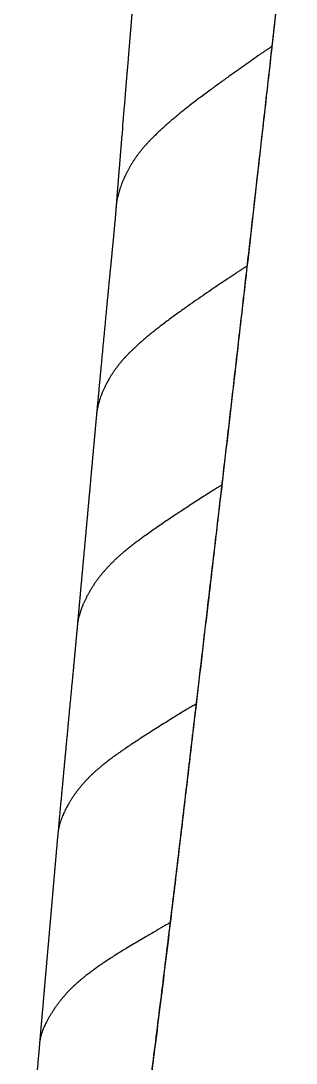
# Model space of a CAD drawing. Header units: inches. Extents: x 0.01 to 2.23, y 0 to 3.54.
# Drawn here: x 0.7253 to 0.7959, y 1.6988 to 1.9663 of the extents above; entities that cross this region are included whole.
import ezdxf

# ---------------------------------------------------------------- set-up
doc = ezdxf.new("R2010")
doc.units = ezdxf.units.IN
doc.header["$MEASUREMENT"] = 0

msp = doc.modelspace()

# ---------------------------------------------------------------- linework, layer by layer
at = {"color": 7, "linetype": 'Continuous', "lineweight": 25}
for points, knots in [([(0.79587, 2.01584), (0.79559, 2.01322), (0.79503, 2.00799), (0.79417, 2.00012), (0.79331, 1.99225), (0.79228, 1.98287), (0.79107, 1.97198), (0.79015, 1.96371), (0.78969, 1.95958)], [0, 0, 0, 0, 0.139999, 0.279998, 0.419998, 0.559998, 0.779999, 1, 1, 1, 1]), ([(0.78974, 1.95948), (0.78978, 1.95987), (0.78987, 1.96066), (0.79, 1.96182), (0.79013, 1.96297), (0.79026, 1.96411), (0.79038, 1.96523), (0.79051, 1.96634), (0.79063, 1.96743), (0.79075, 1.96852), (0.79087, 1.96961), (0.79099, 1.9707), (0.79111, 1.97177), (0.79123, 1.97283), (0.79135, 1.97386), (0.79146, 1.97489), (0.79157, 1.97589), (0.79168, 1.97688), (0.79179, 1.97785), (0.7919, 1.9788), (0.792, 1.97973), (0.7921, 1.98064), (0.7922, 1.9815), (0.79229, 1.98234), (0.79238, 1.98316), (0.79247, 1.98396), (0.79256, 1.98476), (0.79265, 1.98557), (0.79273, 1.98637), (0.79282, 1.98715), (0.79291, 1.98792), (0.79299, 1.98867), (0.79307, 1.98939), (0.79314, 1.99008), (0.79322, 1.99074), (0.79329, 1.99139), (0.79336, 1.99202), (0.79342, 1.99263), (0.79349, 1.99323), (0.79355, 1.99382), (0.79362, 1.99439), (0.79368, 1.99494), (0.79373, 1.99547), (0.79379, 1.99599), (0.79385, 1.99649), (0.7939, 1.99697), (0.79395, 1.99743), (0.794, 1.99787), (0.79404, 1.99827), (0.79408, 1.99867), (0.79413, 1.99905), (0.79417, 1.99942), (0.7942, 1.99977), (0.79424, 2.00011), (0.79428, 2.00044), (0.79433, 2.00091), (0.79439, 2.00152), (0.79448, 2.00228), (0.79457, 2.00314), (0.79468, 2.00411), (0.79479, 2.00518), (0.79491, 2.00627), (0.79503, 2.00738), (0.79515, 2.00851), (0.79527, 2.00965), (0.7954, 2.01081), (0.79555, 2.01221), (0.79573, 2.01385), (0.79586, 2.01509), (0.79593, 2.01572)], [0, 0, 0, 0, 0.020995, 0.041712, 0.062152, 0.082313, 0.102197, 0.121803, 0.141131, 0.160181, 0.179841, 0.199195, 0.218244, 0.236989, 0.255429, 0.273563, 0.291393, 0.308917, 0.326137, 0.343052, 0.359662, 0.375967, 0.39106, 0.405883, 0.420435, 0.434715, 0.448725, 0.463287, 0.477544, 0.491497, 0.505144, 0.518487, 0.531524, 0.543537, 0.55528, 0.566751, 0.57795, 0.588879, 0.599537, 0.609924, 0.620039, 0.629884, 0.639457, 0.648595, 0.657472, 0.666088, 0.674442, 0.681925, 0.689186, 0.696223, 0.703037, 0.709629, 0.715885, 0.721926, 0.727752, 0.73338, 0.746792, 0.760389, 0.774173, 0.792923, 0.812007, 0.831423, 0.851173, 0.871255, 0.89167, 0.912413, 0.933347, 0.96651, 1, 1, 1, 1]), ([(0.75408, 1.97304), (0.75407, 1.97285), (0.75405, 1.97248), (0.75401, 1.97193), (0.75398, 1.9714), (0.75394, 1.97088), (0.75391, 1.97039), (0.75388, 1.96991), (0.75384, 1.96945), (0.75381, 1.96901), (0.75378, 1.96858), (0.75375, 1.96817), (0.75372, 1.96777), (0.75369, 1.96738), (0.75366, 1.96702), (0.75364, 1.96667), (0.75361, 1.96633), (0.75358, 1.96602), (0.75356, 1.96571), (0.75354, 1.96542), (0.75352, 1.96515), (0.7535, 1.9649), (0.75348, 1.96466), (0.75346, 1.96445), (0.75345, 1.96428), (0.75343, 1.96413), (0.75342, 1.96399), (0.75341, 1.96386), (0.7534, 1.96374), (0.75339, 1.96358), (0.75337, 1.96338), (0.75335, 1.96311), (0.75333, 1.96284), (0.75331, 1.96255), (0.75328, 1.96227), (0.75326, 1.96199), (0.75324, 1.96172), (0.75321, 1.96144), (0.75319, 1.96117), (0.75317, 1.96091), (0.75315, 1.96063), (0.75312, 1.96035), (0.7531, 1.96007), (0.75308, 1.9598), (0.75305, 1.95952), (0.75303, 1.95924), (0.753, 1.95894), (0.75298, 1.95863), (0.75295, 1.95831), (0.75292, 1.95797), (0.75289, 1.95763), (0.75286, 1.95727), (0.75283, 1.95691), (0.75279, 1.95646), (0.75275, 1.9559), (0.75269, 1.95524), (0.75264, 1.95458), (0.75259, 1.95398), (0.75254, 1.95345), (0.7525, 1.95299), (0.75247, 1.95253), (0.75243, 1.9521), (0.75239, 1.95168), (0.75236, 1.95126), (0.75233, 1.95087), (0.7523, 1.9505), (0.75227, 1.95014), (0.75224, 1.94978), (0.75221, 1.94942), (0.75218, 1.94907), (0.75215, 1.9487), (0.75212, 1.94833), (0.75209, 1.94794), (0.75205, 1.94755), (0.75202, 1.94716), (0.75199, 1.94676), (0.75192, 1.94588), (0.75164, 1.9425), (0.75136, 1.93912), (0.75113, 1.93621), (0.75109, 1.93578), (0.75106, 1.93535), (0.75102, 1.93492), (0.75099, 1.93448), (0.75095, 1.93405), (0.75092, 1.93363), (0.75088, 1.93321), (0.75085, 1.93279), (0.75082, 1.93238), (0.75079, 1.93198), (0.75075, 1.93159), (0.75072, 1.93121), (0.7507, 1.93087), (0.75067, 1.93057), (0.75065, 1.9303), (0.75063, 1.93003), (0.7506, 1.92975), (0.75058, 1.92945), (0.75056, 1.92917), (0.75054, 1.92891), (0.75052, 1.92866), (0.7505, 1.9284), (0.75047, 1.92812), (0.75045, 1.92783), (0.75043, 1.92752), (0.7504, 1.92719), (0.75037, 1.92686), (0.75035, 1.92654), (0.75032, 1.92622), (0.7503, 1.92592), (0.75027, 1.92556), (0.75024, 1.92516), (0.7502, 1.92472), (0.75016, 1.92428), (0.75013, 1.92386), (0.7501, 1.92344), (0.75007, 1.92304), (0.75003, 1.92266), (0.75001, 1.92228), (0.74998, 1.92192), (0.74995, 1.92163), (0.74994, 1.92141), (0.74992, 1.92126), (0.74991, 1.92111), (0.7499, 1.92096), (0.74989, 1.92082), (0.74988, 1.92067), (0.74986, 1.9205), (0.74985, 1.92032), (0.74983, 1.92012), (0.74981, 1.9199), (0.7498, 1.91966), (0.74978, 1.91941), (0.74975, 1.91914), (0.74973, 1.91885), (0.74972, 1.91865), (0.74971, 1.91854)], [0, 0, 0, 0, 0.010594, 0.020875, 0.030843, 0.040499, 0.049841, 0.058713, 0.067283, 0.075551, 0.083518, 0.091336, 0.09884, 0.10603, 0.112906, 0.119468, 0.125716, 0.13165, 0.137391, 0.142804, 0.147888, 0.152645, 0.157073, 0.161173, 0.164164, 0.166953, 0.169539, 0.171923, 0.174104, 0.176194, 0.180847, 0.185737, 0.190867, 0.196234, 0.20184, 0.206693, 0.211712, 0.216869, 0.221935, 0.226859, 0.231641, 0.237094, 0.242351, 0.24741, 0.252321, 0.257517, 0.262974, 0.268692, 0.274672, 0.280913, 0.287295, 0.293809, 0.300379, 0.307005, 0.318977, 0.331124, 0.343258, 0.355268, 0.363925, 0.372424, 0.380669, 0.388659, 0.396396, 0.403878, 0.411202, 0.417854, 0.424445, 0.430975, 0.437446, 0.443919, 0.450569, 0.457405, 0.464426, 0.471618, 0.478844, 0.48607, 0.493296, 0.527362, 0.670692, 0.678575, 0.686458, 0.694342, 0.702225, 0.710108, 0.717991, 0.725784, 0.733357, 0.741054, 0.748508, 0.755773, 0.762894, 0.769872, 0.776706, 0.78149, 0.786326, 0.791325, 0.79649, 0.801818, 0.807312, 0.811743, 0.816277, 0.821004, 0.82604, 0.831384, 0.837037, 0.842998, 0.849083, 0.855001, 0.860747, 0.866322, 0.871725, 0.879983, 0.88811, 0.896108, 0.903776, 0.911303, 0.918581, 0.925596, 0.932347, 0.938883, 0.945349, 0.948119, 0.950878, 0.953627, 0.956375, 0.958754, 0.961435, 0.96442, 0.967707, 0.971374, 0.975356, 0.979654, 0.984268, 0.989196, 0.99444, 1, 1, 1, 1]), ([(0.78969, 1.95958), (0.78967, 1.95958), (0.78965, 1.9596), (0.78962, 1.95961), (0.78958, 1.95962), (0.78954, 1.95962), (0.7895, 1.95961), (0.78946, 1.9596), (0.78941, 1.95956), (0.78936, 1.95953), (0.78929, 1.95948), (0.78916, 1.95939), (0.78892, 1.95922), (0.78849, 1.95893), (0.78792, 1.95855), (0.78727, 1.95812), (0.78614, 1.95733), (0.78457, 1.95623), (0.78256, 1.95482), (0.78051, 1.95337), (0.77835, 1.95182), (0.77608, 1.95018), (0.77413, 1.94875), (0.77248, 1.94753), (0.77114, 1.94653), (0.76982, 1.94552), (0.7685, 1.9445), (0.76729, 1.94355), (0.76619, 1.94266), (0.76519, 1.94184), (0.7642, 1.94101), (0.76322, 1.94017), (0.76232, 1.93937), (0.76149, 1.93862), (0.76072, 1.93792), (0.75998, 1.93721), (0.75925, 1.93649), (0.75858, 1.93581), (0.75798, 1.93518), (0.75744, 1.93459), (0.75691, 1.934), (0.7564, 1.9334), (0.75591, 1.9328), (0.75543, 1.93218), (0.75497, 1.93156), (0.75453, 1.93092), (0.75411, 1.93029), (0.7537, 1.92965), (0.75332, 1.929), (0.75295, 1.92836), (0.7526, 1.92771), (0.75227, 1.92706), (0.75196, 1.92642), (0.75167, 1.92578), (0.7514, 1.92513), (0.75114, 1.92448), (0.7509, 1.92383), (0.75068, 1.92318), (0.75048, 1.92255), (0.7503, 1.92192), (0.75015, 1.92129), (0.75001, 1.92065), (0.7499, 1.92008), (0.74982, 1.91956), (0.74976, 1.9191), (0.74972, 1.91877), (0.74971, 1.91858), (0.74971, 1.91854)], [0, 0, 0, 0, 0.000552, 0.001091, 0.00163, 0.0021743, 0.0027157, 0.0032548, 0.0042544, 0.0052487, 0.006246, 0.008596, 0.0127922, 0.0202856, 0.0336668, 0.0456142, 0.0575616, 0.100231, 0.1383288, 0.1764265, 0.221781, 0.2671354, 0.3124898, 0.3397024, 0.3669151, 0.3941277, 0.4213403, 0.4485529, 0.4699342, 0.4913155, 0.5126969, 0.5340781, 0.5554594, 0.5728786, 0.5902977, 0.6077168, 0.6251359, 0.642555, 0.6562415, 0.6699279, 0.6836143, 0.6973007, 0.7109871, 0.7246734, 0.7383598, 0.7520462, 0.7657326, 0.7794189, 0.7928609, 0.8063029, 0.819745, 0.833187, 0.8461476, 0.8591082, 0.8720688, 0.8850294, 0.89799, 0.9109505, 0.9231705, 0.9353905, 0.9476104, 0.9598303, 0.9720502, 0.9807291, 0.9894081, 0.998087, 1, 1, 1, 1]), ([(0.78969, 1.95958), (0.78909, 1.95432), (0.78791, 1.94379), (0.78625, 1.92913), (0.78472, 1.91561), (0.78378, 1.90735), (0.78331, 1.90322)], [0, 0, 0, 0, 0.28, 0.559999, 0.779999, 1, 1, 1, 1]), ([(0.78335, 1.90313), (0.78389, 1.90782), (0.78496, 1.9172), (0.78656, 1.93129), (0.78815, 1.94538), (0.78921, 1.95478), (0.78974, 1.95948)], [0, 0, 0, 0, 0.250001, 0.500001, 0.75, 1, 1, 1, 1]), ([(0.78974, 1.95948), (0.78974, 1.95948), (0.78974, 1.9595), (0.78973, 1.95953), (0.78971, 1.95956), (0.78969, 1.95957), (0.78969, 1.95958)], [0, 0, 0, 0, 0.200695, 0.46765, 0.733729, 1, 1, 1, 1]), ([(0.74971, 1.91854), (0.74969, 1.91837), (0.74967, 1.91804), (0.74963, 1.91754), (0.74959, 1.91706), (0.74955, 1.91659), (0.74951, 1.91614), (0.74947, 1.91571), (0.74944, 1.9153), (0.7494, 1.9149), (0.74937, 1.91452), (0.74933, 1.91414), (0.7493, 1.91379), (0.74927, 1.91344), (0.74924, 1.91312), (0.74921, 1.9128), (0.74919, 1.91251), (0.74916, 1.91219), (0.74913, 1.91185), (0.74909, 1.91149), (0.74906, 1.91114), (0.74903, 1.9108), (0.749, 1.91048), (0.74897, 1.91017), (0.74894, 1.90988), (0.74891, 1.90959), (0.74889, 1.90934), (0.74886, 1.9091), (0.74884, 1.90889), (0.74882, 1.90866), (0.7488, 1.90843), (0.74878, 1.9082), (0.74875, 1.90794), (0.74872, 1.90765), (0.74869, 1.90734), (0.74866, 1.90702), (0.74863, 1.90666), (0.74859, 1.90627), (0.74855, 1.90584), (0.7485, 1.9054), (0.74846, 1.90494), (0.74841, 1.90447), (0.74836, 1.90396), (0.74831, 1.90343), (0.74825, 1.90288), (0.7482, 1.90234), (0.74815, 1.9018), (0.7481, 1.90128), (0.74805, 1.90076), (0.74799, 1.90019), (0.74793, 1.89956), (0.74786, 1.89889), (0.7478, 1.89823), (0.74774, 1.89759), (0.74768, 1.89696), (0.74762, 1.89635), (0.74756, 1.89575), (0.74746, 1.89474), (0.74734, 1.89347), (0.7472, 1.89196), (0.74707, 1.89061), (0.74694, 1.88926), (0.74681, 1.8879), (0.74668, 1.88653), (0.74655, 1.88516), (0.74642, 1.88378), (0.74629, 1.88238), (0.74616, 1.88092), (0.74601, 1.87938), (0.7459, 1.87824), (0.74584, 1.87755), (0.74582, 1.87731), (0.74579, 1.87707), (0.74577, 1.87682), (0.74575, 1.87655), (0.74572, 1.87627), (0.74569, 1.87599), (0.74567, 1.8757), (0.74564, 1.87539), (0.74561, 1.87508), (0.74558, 1.87474), (0.74554, 1.87438), (0.74551, 1.874), (0.74547, 1.87361), (0.74543, 1.8732), (0.74539, 1.87278), (0.74535, 1.87235), (0.74531, 1.87192), (0.74527, 1.87148), (0.74523, 1.87103), (0.74518, 1.87057), (0.74514, 1.87007), (0.74509, 1.86954), (0.74504, 1.86898), (0.74498, 1.8684), (0.74493, 1.86781), (0.74487, 1.8672), (0.74481, 1.86657), (0.74475, 1.86593), (0.74471, 1.8655), (0.74469, 1.86528)], [0, 0, 0, 0, 0.009748, 0.019198, 0.028352, 0.037209, 0.045769, 0.053888, 0.06172, 0.069266, 0.076525, 0.083638, 0.090452, 0.096968, 0.103187, 0.109107, 0.114729, 0.120055, 0.127214, 0.134129, 0.140799, 0.147224, 0.153405, 0.159237, 0.164833, 0.170194, 0.175318, 0.179481, 0.183549, 0.187751, 0.192102, 0.196603, 0.201252, 0.206924, 0.212803, 0.21889, 0.225183, 0.232946, 0.241003, 0.249354, 0.257998, 0.266937, 0.276169, 0.286555, 0.296914, 0.307117, 0.317166, 0.32706, 0.336799, 0.346383, 0.359308, 0.371941, 0.384281, 0.396328, 0.408083, 0.419544, 0.430713, 0.441734, 0.476249, 0.501547, 0.526747, 0.551876, 0.577238, 0.602916, 0.628443, 0.654275, 0.680371, 0.706668, 0.736358, 0.766299, 0.770711, 0.775129, 0.779608, 0.78434, 0.789341, 0.794611, 0.799826, 0.805281, 0.810975, 0.816907, 0.82308, 0.829887, 0.836964, 0.844309, 0.851924, 0.859808, 0.867961, 0.875894, 0.884067, 0.892479, 0.90113, 0.91002, 0.920225, 0.930727, 0.941528, 0.952626, 0.964023, 0.975717, 0.98771, 1, 1, 1, 1]), ([(0.78331, 1.90322), (0.7833, 1.90323), (0.78328, 1.90324), (0.78324, 1.90326), (0.78321, 1.90326), (0.78317, 1.90326), (0.78313, 1.90326), (0.78309, 1.90324), (0.78305, 1.90321), (0.783, 1.90318), (0.78293, 1.90314), (0.78281, 1.90305), (0.78258, 1.9029), (0.78216, 1.90264), (0.78162, 1.90229), (0.781, 1.9019), (0.77992, 1.90118), (0.77842, 1.90018), (0.7765, 1.89888), (0.77454, 1.89756), (0.77248, 1.89615), (0.7703, 1.89465), (0.76843, 1.89334), (0.76686, 1.89223), (0.76557, 1.89131), (0.7643, 1.89039), (0.76304, 1.88946), (0.76188, 1.88859), (0.76082, 1.88777), (0.75986, 1.88702), (0.75891, 1.88626), (0.75797, 1.88549), (0.75711, 1.88477), (0.75631, 1.88408), (0.75558, 1.88343), (0.75486, 1.88278), (0.75415, 1.88212), (0.75351, 1.8815), (0.75293, 1.88091), (0.7524, 1.88038), (0.75189, 1.87983), (0.7514, 1.87928), (0.75092, 1.87872), (0.75046, 1.87815), (0.75001, 1.87758), (0.74958, 1.87699), (0.74916, 1.8764), (0.74877, 1.87581), (0.74839, 1.87522), (0.74803, 1.87462), (0.74768, 1.87402), (0.74733, 1.87338), (0.74699, 1.87271), (0.74664, 1.87199), (0.74632, 1.87127), (0.74602, 1.87054), (0.74577, 1.86986), (0.74555, 1.86923), (0.74537, 1.86865), (0.7452, 1.86806), (0.74505, 1.86747), (0.74494, 1.86693), (0.74485, 1.86645), (0.74478, 1.86603), (0.74473, 1.86564), (0.7447, 1.86539), (0.74469, 1.86528)], [0, 0, 0, 0, 0.00055, 0.001086, 0.001623, 0.002164, 0.002703, 0.00324, 0.004235, 0.005225, 0.006217, 0.008557, 0.012734, 0.020193, 0.033512, 0.045405, 0.057298, 0.099771, 0.137694, 0.175617, 0.220763, 0.26591, 0.311056, 0.338144, 0.365231, 0.392319, 0.419407, 0.446495, 0.467778, 0.489061, 0.510344, 0.531627, 0.55291, 0.57025, 0.587589, 0.604928, 0.622267, 0.639606, 0.65323, 0.666854, 0.680477, 0.694101, 0.707724, 0.721348, 0.734971, 0.748595, 0.762219, 0.775842, 0.789223, 0.802603, 0.815983, 0.829363, 0.844845, 0.860326, 0.875807, 0.891289, 0.90677, 0.918934, 0.931097, 0.943261, 0.955425, 0.967589, 0.976228, 0.984867, 0.993506, 1, 1, 1, 1]), ([(0.78331, 1.90322), (0.78271, 1.89797), (0.78151, 1.88747), (0.77983, 1.87286), (0.77828, 1.85938), (0.77732, 1.85114), (0.77684, 1.84703)], [0, 0, 0, 0, 0.280003, 0.560006, 0.780005, 1, 1, 1, 1]), ([(0.77688, 1.84694), (0.77742, 1.85162), (0.77851, 1.86098), (0.78013, 1.87502), (0.78174, 1.88907), (0.78282, 1.89844), (0.78335, 1.90313)], [0, 0, 0, 0, 0.249994, 0.499994, 0.749997, 1, 1, 1, 1]), ([(0.78335, 1.90313), (0.78335, 1.90314), (0.78335, 1.90315), (0.78335, 1.90318), (0.78333, 1.9032), (0.78331, 1.90322), (0.78331, 1.90322)], [0, 0, 0, 0, 0.1817749, 0.4550383, 0.7274225, 1, 1, 1, 1]), ([(0.74469, 1.86528), (0.74468, 1.86513), (0.74465, 1.86485), (0.74461, 1.86443), (0.74458, 1.86403), (0.74454, 1.86364), (0.7445, 1.86327), (0.74447, 1.86291), (0.74444, 1.86258), (0.74441, 1.86226), (0.74438, 1.86196), (0.74436, 1.86167), (0.74433, 1.86138), (0.74431, 1.8611), (0.74428, 1.86082), (0.74426, 1.86055), (0.74423, 1.86031), (0.74421, 1.86007), (0.74419, 1.85985), (0.74417, 1.85965), (0.74416, 1.85947), (0.74414, 1.85929), (0.74413, 1.85913), (0.74411, 1.85897), (0.7441, 1.85881), (0.74408, 1.85866), (0.74407, 1.8585), (0.74405, 1.85826), (0.74402, 1.85794), (0.74398, 1.85755), (0.74395, 1.85719), (0.74392, 1.85685), (0.74389, 1.85651), (0.74386, 1.85617), (0.74383, 1.8558), (0.74379, 1.85543), (0.74376, 1.85504), (0.74372, 1.85465), (0.74369, 1.85426), (0.74365, 1.85387), (0.74362, 1.85349), (0.74358, 1.85312), (0.74355, 1.85275), (0.74352, 1.85236), (0.74348, 1.85196), (0.74344, 1.85154), (0.7434, 1.85112), (0.74336, 1.85069), (0.74333, 1.85028), (0.74329, 1.84989), (0.74326, 1.84951), (0.74322, 1.84914), (0.74319, 1.84877), (0.74316, 1.8484), (0.74313, 1.84805), (0.7431, 1.84772), (0.74307, 1.84739), (0.74304, 1.84709), (0.74301, 1.8468), (0.74299, 1.84652), (0.74294, 1.84596), (0.74289, 1.84545), (0.74285, 1.84498), (0.74283, 1.84481), (0.74282, 1.84464), (0.7428, 1.84445), (0.74278, 1.84425), (0.74276, 1.84404), (0.74274, 1.84383), (0.74272, 1.84361), (0.7427, 1.84338), (0.74268, 1.84315), (0.74266, 1.84291), (0.74264, 1.84266), (0.74261, 1.84238), (0.74259, 1.84209), (0.74256, 1.84178), (0.74253, 1.84149), (0.74251, 1.84121), (0.74248, 1.84095), (0.74246, 1.8407), (0.74244, 1.84047), (0.74242, 1.84026), (0.7424, 1.84006), (0.74238, 1.83986), (0.74236, 1.83962), (0.74234, 1.83934), (0.74231, 1.83901), (0.74228, 1.83869), (0.74225, 1.83838), (0.74222, 1.83809), (0.7422, 1.83782), (0.74217, 1.83757), (0.74215, 1.8373), (0.74212, 1.83703), (0.7421, 1.83674), (0.74207, 1.83644), (0.74204, 1.83613), (0.74201, 1.83582), (0.74198, 1.83543), (0.74194, 1.83497), (0.74189, 1.83443), (0.74184, 1.8339), (0.7418, 1.83342), (0.74176, 1.83299), (0.74172, 1.83261), (0.74169, 1.83224), (0.74166, 1.8319), (0.74163, 1.83157), (0.7416, 1.83125), (0.74157, 1.83093), (0.74154, 1.8306), (0.74151, 1.83028), (0.74148, 1.82997), (0.74145, 1.82967), (0.74142, 1.82937), (0.7414, 1.82904), (0.74136, 1.82871), (0.74133, 1.82838), (0.74131, 1.82806), (0.74128, 1.82777), (0.74125, 1.82746), (0.74122, 1.82714), (0.74119, 1.82682), (0.74116, 1.82648), (0.74113, 1.82614), (0.7411, 1.82579), (0.74107, 1.82546), (0.74104, 1.82515), (0.74101, 1.82485), (0.74099, 1.82457), (0.74096, 1.8243), (0.74094, 1.82403), (0.74091, 1.82377), (0.74089, 1.82351), (0.74087, 1.82326), (0.74084, 1.823), (0.74082, 1.82274), (0.7408, 1.82246), (0.74077, 1.82217), (0.74074, 1.82186), (0.74071, 1.82153), (0.74068, 1.82117), (0.74064, 1.8208), (0.74061, 1.82043), (0.74057, 1.82004), (0.74054, 1.81963), (0.7405, 1.8192), (0.74046, 1.81879), (0.74042, 1.81839), (0.74039, 1.818), (0.74036, 1.81763), (0.74032, 1.81721), (0.74028, 1.81675), (0.74023, 1.81625), (0.74019, 1.81576), (0.74014, 1.81526), (0.74011, 1.81489), (0.74009, 1.81464), (0.74007, 1.81451), (0.74006, 1.81436), (0.74004, 1.8142), (0.74003, 1.81402), (0.74001, 1.81384), (0.73999, 1.81364), (0.73998, 1.81343), (0.73995, 1.81319), (0.73993, 1.81292), (0.7399, 1.81262), (0.73987, 1.8123), (0.73984, 1.81196), (0.73981, 1.8116), (0.73979, 1.81136), (0.73978, 1.81124)], [0, 0, 0, 0, 0.007984, 0.015708, 0.023172, 0.030375, 0.037319, 0.044002, 0.050065, 0.055897, 0.061497, 0.066866, 0.072004, 0.077465, 0.082638, 0.087522, 0.092119, 0.096428, 0.100448, 0.10418, 0.107624, 0.110784, 0.113772, 0.116728, 0.119653, 0.122547, 0.12541, 0.128242, 0.13587, 0.143264, 0.149667, 0.155882, 0.162043, 0.168404, 0.175109, 0.18203, 0.189167, 0.196413, 0.203659, 0.210906, 0.218157, 0.224698, 0.231535, 0.238667, 0.246094, 0.253817, 0.261748, 0.269642, 0.277482, 0.284476, 0.291427, 0.298334, 0.305199, 0.311964, 0.31846, 0.324676, 0.3306, 0.336246, 0.341614, 0.346754, 0.35189, 0.372264, 0.375201, 0.378235, 0.381482, 0.384941, 0.388614, 0.3925, 0.396599, 0.400544, 0.404667, 0.40897, 0.413452, 0.418113, 0.422893, 0.428791, 0.43444, 0.439842, 0.444995, 0.449901, 0.454559, 0.458723, 0.462668, 0.466391, 0.469976, 0.473514, 0.479721, 0.485783, 0.491701, 0.497474, 0.503192, 0.50765, 0.512344, 0.517272, 0.522436, 0.527834, 0.533364, 0.539115, 0.544899, 0.550629, 0.56073, 0.570662, 0.580423, 0.590014, 0.597424, 0.604501, 0.611247, 0.61766, 0.623741, 0.629532, 0.635457, 0.641526, 0.64774, 0.653126, 0.658617, 0.664309, 0.670288, 0.676553, 0.683105, 0.688453, 0.693979, 0.69968, 0.705559, 0.711591, 0.717487, 0.724265, 0.730719, 0.736851, 0.74266, 0.748146, 0.753233, 0.758243, 0.763254, 0.768264, 0.772902, 0.77754, 0.782216, 0.787101, 0.792218, 0.797565, 0.803143, 0.809546, 0.816227, 0.82316, 0.830007, 0.836674, 0.844913, 0.852857, 0.860505, 0.867859, 0.874936, 0.881882, 0.888728, 0.898145, 0.907367, 0.916477, 0.925587, 0.934697, 0.936976, 0.939473, 0.942217, 0.945208, 0.948445, 0.951865, 0.955523, 0.959419, 0.963553, 0.968784, 0.974353, 0.980259, 0.986502, 0.993082, 1, 1, 1, 1]), ([(0.77684, 1.84703), (0.77683, 1.84703), (0.77681, 1.84704), (0.77678, 1.84706), (0.77675, 1.84706), (0.77671, 1.84706), (0.77667, 1.84705), (0.77663, 1.84703), (0.77659, 1.847), (0.77654, 1.84698), (0.7765, 1.84695), (0.77641, 1.84689), (0.77624, 1.84678), (0.77588, 1.84657), (0.77541, 1.8463), (0.7749, 1.84598), (0.77398, 1.8454), (0.7727, 1.84459), (0.77108, 1.84355), (0.76942, 1.84248), (0.76767, 1.84134), (0.76583, 1.84013), (0.76414, 1.83901), (0.76259, 1.83797), (0.76119, 1.83702), (0.7598, 1.83607), (0.75842, 1.8351), (0.75721, 1.83424), (0.75617, 1.83348), (0.75529, 1.83283), (0.75442, 1.83218), (0.75357, 1.83151), (0.75272, 1.83084), (0.75193, 1.83019), (0.75119, 1.82957), (0.7505, 1.82897), (0.74983, 1.82836), (0.74918, 1.82774), (0.74854, 1.82711), (0.74793, 1.82649), (0.74734, 1.82585), (0.74676, 1.82521), (0.7462, 1.82455), (0.74566, 1.82388), (0.74513, 1.82319), (0.74462, 1.8225), (0.74413, 1.8218), (0.74366, 1.82109), (0.74322, 1.82037), (0.7428, 1.81967), (0.74242, 1.81899), (0.74208, 1.81833), (0.74175, 1.81767), (0.74144, 1.817), (0.74117, 1.81638), (0.74093, 1.8158), (0.74073, 1.81526), (0.74055, 1.81472), (0.74037, 1.81418), (0.74023, 1.81366), (0.74011, 1.81318), (0.74, 1.81273), (0.73992, 1.81228), (0.73984, 1.81183), (0.7398, 1.81148), (0.73978, 1.81128), (0.73978, 1.81124)], [0, 0, 0, 0, 0.000537, 0.001062, 0.00159, 0.002122, 0.002648, 0.003569, 0.004501, 0.005425, 0.006353, 0.00728, 0.010922, 0.017426, 0.029039, 0.039409, 0.049778, 0.086812, 0.119878, 0.152944, 0.192308, 0.231672, 0.271036, 0.301393, 0.331749, 0.362106, 0.392462, 0.422818, 0.442694, 0.46257, 0.482447, 0.502323, 0.522199, 0.542075, 0.559074, 0.576074, 0.593073, 0.610073, 0.627072, 0.643768, 0.660464, 0.677159, 0.693855, 0.710892, 0.727928, 0.744965, 0.762001, 0.779038, 0.796074, 0.813111, 0.828289, 0.843467, 0.858645, 0.873823, 0.889001, 0.900926, 0.912852, 0.924778, 0.936703, 0.948629, 0.958308, 0.967988, 0.977668, 0.987348, 0.997028, 1, 1, 1, 1]), ([(0.77684, 1.84703), (0.77623, 1.84179), (0.77501, 1.8313), (0.77281, 1.81259), (0.77122, 1.79911), (0.77026, 1.79087)], [0, 0, 0, 0, 0.279986, 0.559976, 1, 1, 1, 1]), ([(0.77029, 1.7908), (0.77139, 1.80016), (0.77304, 1.8142), (0.77524, 1.83291), (0.77633, 1.84227), (0.77688, 1.84694)], [0, 0, 0, 0, 0.500023, 0.750012, 1, 1, 1, 1]), ([(0.77688, 1.84694), (0.77688, 1.84695), (0.77688, 1.84696), (0.77688, 1.84698), (0.77686, 1.84701), (0.77685, 1.84702), (0.77684, 1.84703)], [0, 0, 0, 0, 0.1518099, 0.4353347, 0.7176014, 1, 1, 1, 1]), ([(0.73978, 1.81124), (0.73976, 1.81108), (0.73973, 1.81076), (0.73969, 1.8103), (0.73965, 1.80985), (0.73961, 1.80942), (0.73957, 1.80901), (0.73954, 1.80861), (0.7395, 1.80824), (0.73947, 1.80788), (0.73944, 1.80753), (0.73941, 1.8072), (0.73938, 1.80688), (0.73935, 1.80658), (0.73932, 1.80629), (0.7393, 1.80602), (0.73927, 1.80577), (0.73925, 1.80553), (0.73923, 1.80531), (0.73921, 1.8051), (0.7392, 1.80492), (0.73918, 1.80474), (0.73916, 1.80458), (0.73915, 1.80443), (0.73913, 1.80422), (0.73911, 1.80397), (0.73908, 1.80366), (0.73904, 1.8033), (0.73901, 1.80289), (0.73896, 1.80242), (0.73892, 1.80194), (0.73887, 1.80144), (0.73882, 1.80093), (0.73877, 1.8004), (0.73872, 1.79986), (0.73867, 1.7993), (0.73861, 1.79872), (0.73856, 1.79812), (0.7385, 1.7975), (0.73844, 1.79687), (0.73837, 1.79621), (0.73831, 1.79554), (0.73825, 1.79487), (0.73818, 1.79419), (0.73812, 1.79351), (0.738, 1.79226), (0.73783, 1.79043), (0.73764, 1.78839), (0.73748, 1.78673), (0.73736, 1.78544), (0.73724, 1.78415), (0.73712, 1.78287), (0.737, 1.7816), (0.73688, 1.78038), (0.73678, 1.77923), (0.73667, 1.77813), (0.73659, 1.77726), (0.73653, 1.77662), (0.73649, 1.7762), (0.73645, 1.77578), (0.73641, 1.77536), (0.73638, 1.77494), (0.73634, 1.77454), (0.7363, 1.77414), (0.73626, 1.77375), (0.73623, 1.77335), (0.73619, 1.77293), (0.73615, 1.77249), (0.7361, 1.77205), (0.73606, 1.77159), (0.73602, 1.77112), (0.73597, 1.77063), (0.73593, 1.77012), (0.73588, 1.76959), (0.73583, 1.76905), (0.73577, 1.76849), (0.73572, 1.76792), (0.73567, 1.76733), (0.73561, 1.76673), (0.73555, 1.76611), (0.73549, 1.76548), (0.73543, 1.76483), (0.73537, 1.76416), (0.73531, 1.76348), (0.73524, 1.76279), (0.73518, 1.7621), (0.73512, 1.76142), (0.73505, 1.76074), (0.73499, 1.76005), (0.73493, 1.75935), (0.73486, 1.75864), (0.73482, 1.75815), (0.73479, 1.75791)], [0, 0, 0, 0, 0.008969, 0.017635, 0.025997, 0.034056, 0.041811, 0.049131, 0.056159, 0.062895, 0.069337, 0.075609, 0.081576, 0.087238, 0.092595, 0.097647, 0.102394, 0.106836, 0.110974, 0.114806, 0.118334, 0.121556, 0.124502, 0.127436, 0.130422, 0.136031, 0.141816, 0.147776, 0.156186, 0.164922, 0.173984, 0.183372, 0.193086, 0.202944, 0.213117, 0.223604, 0.234405, 0.245726, 0.257373, 0.269346, 0.281645, 0.29427, 0.306972, 0.319738, 0.332486, 0.345216, 0.390534, 0.435625, 0.459877, 0.484062, 0.508181, 0.532234, 0.556212, 0.579982, 0.600693, 0.621209, 0.641531, 0.649462, 0.657362, 0.665233, 0.673073, 0.680884, 0.68877, 0.695807, 0.703128, 0.710732, 0.71862, 0.726791, 0.735092, 0.743667, 0.752515, 0.761637, 0.771226, 0.781101, 0.79126, 0.801704, 0.812432, 0.823446, 0.834744, 0.846327, 0.858195, 0.870347, 0.882784, 0.895506, 0.908513, 0.921805, 0.934239, 0.946913, 0.959825, 0.972978, 0.986369, 1, 1, 1, 1]), ([(0.77026, 1.79087), (0.77025, 1.79088), (0.77023, 1.79089), (0.7702, 1.7909), (0.77017, 1.79091), (0.77014, 1.79091), (0.7701, 1.7909), (0.77006, 1.79088), (0.77002, 1.79085), (0.76998, 1.79083), (0.76994, 1.7908), (0.76985, 1.79076), (0.76969, 1.79066), (0.76935, 1.79047), (0.76891, 1.79022), (0.76842, 1.78993), (0.76755, 1.78941), (0.76634, 1.78867), (0.7648, 1.78773), (0.76323, 1.78676), (0.76157, 1.78572), (0.75983, 1.78463), (0.75822, 1.78361), (0.75676, 1.78267), (0.75543, 1.7818), (0.75411, 1.78094), (0.7528, 1.78006), (0.75165, 1.77928), (0.75066, 1.77859), (0.74983, 1.778), (0.749, 1.7774), (0.74819, 1.7768), (0.74738, 1.77618), (0.74663, 1.77559), (0.74592, 1.77502), (0.74527, 1.77447), (0.74463, 1.77392), (0.744, 1.77335), (0.7434, 1.77278), (0.74281, 1.77221), (0.74224, 1.77163), (0.74169, 1.77104), (0.74115, 1.77043), (0.74063, 1.76982), (0.74012, 1.76919), (0.73962, 1.76855), (0.73915, 1.76791), (0.7387, 1.76726), (0.73826, 1.7666), (0.73786, 1.76595), (0.73749, 1.76533), (0.73715, 1.76472), (0.73682, 1.76411), (0.73652, 1.7635), (0.73623, 1.76288), (0.73596, 1.76226), (0.73572, 1.76164), (0.73549, 1.76101), (0.73531, 1.76046), (0.73518, 1.75997), (0.73507, 1.75955), (0.73498, 1.75914), (0.7349, 1.75872), (0.73483, 1.75831), (0.73481, 1.75804), (0.73479, 1.75791)], [0, 0, 0, 0, 0.0005342, 0.0010558, 0.0015806, 0.0021097, 0.0026331, 0.0035483, 0.0044746, 0.0053935, 0.0063165, 0.0072376, 0.0108587, 0.0173248, 0.0288713, 0.0391807, 0.0494901, 0.0863096, 0.1191841, 0.1520587, 0.1911951, 0.2303314, 0.2694678, 0.2996485, 0.3298291, 0.3600098, 0.3901904, 0.420371, 0.4401321, 0.4598933, 0.4796544, 0.4994155, 0.5191765, 0.5389376, 0.5558386, 0.5727397, 0.5896407, 0.6065417, 0.6234427, 0.6400419, 0.656641, 0.6732402, 0.6898393, 0.7067773, 0.7237152, 0.7406531, 0.757591, 0.7745289, 0.7914669, 0.8084048, 0.823495, 0.8385851, 0.8536753, 0.8687654, 0.8838555, 0.8986762, 0.9134968, 0.9283173, 0.9431378, 0.9527616, 0.9623855, 0.9720092, 0.981633, 0.9912567, 1, 1, 1, 1]), ([(0.77026, 1.79087), (0.76964, 1.78563), (0.76841, 1.77514), (0.76685, 1.76191), (0.76558, 1.75119), (0.7646, 1.74296), (0.76393, 1.73748), (0.7636, 1.73474)], [0, 0, 0, 0, 0.280051, 0.56009, 0.706754, 0.853393, 1, 1, 1, 1]), ([(0.76363, 1.73468), (0.76366, 1.735), (0.76374, 1.73564), (0.76386, 1.7366), (0.76398, 1.73757), (0.7641, 1.73856), (0.76422, 1.73957), (0.76434, 1.74059), (0.76447, 1.74166), (0.7646, 1.74277), (0.76475, 1.74394), (0.76489, 1.74513), (0.76503, 1.74633), (0.76518, 1.74756), (0.76533, 1.74879), (0.76548, 1.75005), (0.76563, 1.75132), (0.76578, 1.75261), (0.76594, 1.75391), (0.76609, 1.75522), (0.76625, 1.75654), (0.76641, 1.75787), (0.76657, 1.75918), (0.76672, 1.76048), (0.76687, 1.76176), (0.76702, 1.76305), (0.76718, 1.76436), (0.76733, 1.76568), (0.76749, 1.76702), (0.76766, 1.76841), (0.76783, 1.76987), (0.76801, 1.77138), (0.76819, 1.77292), (0.76837, 1.77447), (0.76856, 1.77604), (0.76874, 1.77763), (0.76893, 1.77923), (0.76912, 1.78085), (0.76931, 1.78249), (0.76951, 1.78413), (0.7697, 1.78578), (0.7699, 1.78744), (0.77009, 1.78911), (0.77023, 1.79023), (0.77029, 1.7908)], [0, 0, 0, 0, 0.016917, 0.034085, 0.051504, 0.069174, 0.087096, 0.105269, 0.123694, 0.144251, 0.165112, 0.186278, 0.207747, 0.229521, 0.251599, 0.273981, 0.296667, 0.319657, 0.342952, 0.366126, 0.389594, 0.413356, 0.43741, 0.459937, 0.482715, 0.505744, 0.529025, 0.552557, 0.57634, 0.600374, 0.627102, 0.654134, 0.681469, 0.709109, 0.737052, 0.765299, 0.793849, 0.822704, 0.851861, 0.881323, 0.910553, 0.940076, 0.969892, 1, 1, 1, 1]), ([(0.77029, 1.7908), (0.77029, 1.7908), (0.77029, 1.79081), (0.77029, 1.79083), (0.77028, 1.79085), (0.77026, 1.79087), (0.77026, 1.79087)], [0, 0, 0, 0, 0.131508, 0.42184, 0.710859, 1, 1, 1, 1]), ([(0.73479, 1.75791), (0.73478, 1.75778), (0.73476, 1.75751), (0.73472, 1.75711), (0.73469, 1.75673), (0.73465, 1.75637), (0.73462, 1.75602), (0.73459, 1.7557), (0.73456, 1.75539), (0.73454, 1.7551), (0.73451, 1.75483), (0.73449, 1.75457), (0.73447, 1.75433), (0.73445, 1.75409), (0.73443, 1.75386), (0.73441, 1.75365), (0.73439, 1.75345), (0.73437, 1.75327), (0.73436, 1.75311), (0.73435, 1.75296), (0.73433, 1.75282), (0.73432, 1.75269), (0.73431, 1.75255), (0.7343, 1.75239), (0.73428, 1.75224), (0.73427, 1.75208), (0.73425, 1.75187), (0.73423, 1.75161), (0.7342, 1.75129), (0.73417, 1.75096), (0.73414, 1.75063), (0.73411, 1.75028), (0.73408, 1.74992), (0.73405, 1.74955), (0.73401, 1.74917), (0.73398, 1.74878), (0.73395, 1.7484), (0.73391, 1.74804), (0.73389, 1.7477), (0.73385, 1.74734), (0.73382, 1.74698), (0.73379, 1.74662), (0.73376, 1.74629), (0.73374, 1.74597), (0.73371, 1.74567), (0.73369, 1.74539), (0.73366, 1.74513), (0.73364, 1.74487), (0.73362, 1.74463), (0.7336, 1.7444), (0.73358, 1.74416), (0.73356, 1.74392), (0.73354, 1.74369), (0.73352, 1.74347), (0.7335, 1.74327), (0.73349, 1.74307), (0.73347, 1.74288), (0.73345, 1.74269), (0.73344, 1.74249), (0.73342, 1.74226), (0.73339, 1.74201), (0.73337, 1.74174), (0.73334, 1.74144), (0.73332, 1.74114), (0.73329, 1.74083), (0.73326, 1.74052), (0.73324, 1.74021), (0.73321, 1.7399), (0.73319, 1.73961), (0.73316, 1.73932), (0.73313, 1.739), (0.7331, 1.73866), (0.73307, 1.7383), (0.73304, 1.73795), (0.73301, 1.73757), (0.73297, 1.73718), (0.73294, 1.73676), (0.73291, 1.73643), (0.73289, 1.73617), (0.73287, 1.73599), (0.73285, 1.7358), (0.73284, 1.7356), (0.73282, 1.73538), (0.7328, 1.73514), (0.73277, 1.73489), (0.73275, 1.73462), (0.73273, 1.73433), (0.7327, 1.73403), (0.73267, 1.7337), (0.73264, 1.73336), (0.73261, 1.73301), (0.73258, 1.73267), (0.73255, 1.73235), (0.73253, 1.73205), (0.7325, 1.73176), (0.73248, 1.73148), (0.73245, 1.73122), (0.73243, 1.73098), (0.73241, 1.73074), (0.73239, 1.73047), (0.73236, 1.73015), (0.73233, 1.7298), (0.7323, 1.72952), (0.73228, 1.72929), (0.73227, 1.72912), (0.73225, 1.72894), (0.73224, 1.72875), (0.73222, 1.72853), (0.7322, 1.72828), (0.73217, 1.72799), (0.73214, 1.72769), (0.73212, 1.72739), (0.73209, 1.7271), (0.73207, 1.72683), (0.73204, 1.72656), (0.73202, 1.72626), (0.73199, 1.72596), (0.73196, 1.72564), (0.73194, 1.72535), (0.73191, 1.72507), (0.73189, 1.72481), (0.73187, 1.72457), (0.73185, 1.72434), (0.73183, 1.72412), (0.73181, 1.72389), (0.73179, 1.72365), (0.73177, 1.72341), (0.73175, 1.72315), (0.73172, 1.72287), (0.7317, 1.72258), (0.73167, 1.72228), (0.73164, 1.72197), (0.73161, 1.72164), (0.73159, 1.72133), (0.73156, 1.72103), (0.73154, 1.72075), (0.73151, 1.72045), (0.73148, 1.72015), (0.73146, 1.71984), (0.73143, 1.71953), (0.7314, 1.71923), (0.73138, 1.71895), (0.73135, 1.71867), (0.73133, 1.71841), (0.73131, 1.71816), (0.73129, 1.71795), (0.73127, 1.71776), (0.73126, 1.71759), (0.73125, 1.71743), (0.73123, 1.71726), (0.73122, 1.71709), (0.7312, 1.71686), (0.73117, 1.71656), (0.73114, 1.7162), (0.7311, 1.71581), (0.73107, 1.71541), (0.73103, 1.71496), (0.73099, 1.71446), (0.73094, 1.71391), (0.7309, 1.71344), (0.73087, 1.71306), (0.73084, 1.71278), (0.73082, 1.7125), (0.73079, 1.71223), (0.73077, 1.71197), (0.73075, 1.71173), (0.73073, 1.7115), (0.73071, 1.71129), (0.73069, 1.71108), (0.73068, 1.71088), (0.73065, 1.71061), (0.73062, 1.71026), (0.73058, 1.70982), (0.73055, 1.70947), (0.73053, 1.70922), (0.73052, 1.70906), (0.7305, 1.70889), (0.73049, 1.70871), (0.73047, 1.70852), (0.73045, 1.70831), (0.73043, 1.70809), (0.73041, 1.70785), (0.73039, 1.7076), (0.73037, 1.70734), (0.73035, 1.70706), (0.73032, 1.70677), (0.73029, 1.70646), (0.73027, 1.70613), (0.73023, 1.70577), (0.7302, 1.70539), (0.73017, 1.70499), (0.73013, 1.70457), (0.73011, 1.70428), (0.73009, 1.70413)], [0, 0, 0, 0, 0.007604, 0.014922, 0.021954, 0.028699, 0.035158, 0.041331, 0.046888, 0.052191, 0.05724, 0.062034, 0.066574, 0.071072, 0.075289, 0.079225, 0.082879, 0.086252, 0.08929, 0.092058, 0.094553, 0.096778, 0.099585, 0.102406, 0.105301, 0.108269, 0.111311, 0.116926, 0.122776, 0.128841, 0.135094, 0.141537, 0.148167, 0.154987, 0.161995, 0.169267, 0.176849, 0.183024, 0.189391, 0.195949, 0.2027, 0.209616, 0.215717, 0.221528, 0.22705, 0.232282, 0.237225, 0.241878, 0.246241, 0.25072, 0.255095, 0.259448, 0.263779, 0.26809, 0.271665, 0.275226, 0.278772, 0.282312, 0.286009, 0.289919, 0.294803, 0.299984, 0.305463, 0.311239, 0.31685, 0.322699, 0.328507, 0.334178, 0.339711, 0.345107, 0.350365, 0.357371, 0.364116, 0.370602, 0.376855, 0.384924, 0.392691, 0.400156, 0.40357, 0.406923, 0.410416, 0.414153, 0.418133, 0.422621, 0.427382, 0.432418, 0.437728, 0.443312, 0.449164, 0.455997, 0.462531, 0.468766, 0.474701, 0.480449, 0.485886, 0.491011, 0.495825, 0.500332, 0.504688, 0.508969, 0.515701, 0.522239, 0.528583, 0.531545, 0.534691, 0.538046, 0.54161, 0.545384, 0.550395, 0.555733, 0.561398, 0.56739, 0.572327, 0.577466, 0.582657, 0.58765, 0.593833, 0.599676, 0.605178, 0.610341, 0.615162, 0.619644, 0.623785, 0.627985, 0.632229, 0.636636, 0.641206, 0.645938, 0.651134, 0.656512, 0.662085, 0.667904, 0.673975, 0.680298, 0.685442, 0.690742, 0.696197, 0.701807, 0.707573, 0.71342, 0.719042, 0.724405, 0.729511, 0.734359, 0.738948, 0.74328, 0.746502, 0.749565, 0.752553, 0.755622, 0.758775, 0.762012, 0.768545, 0.775397, 0.782566, 0.790023, 0.797614, 0.807722, 0.818019, 0.828505, 0.83382, 0.839164, 0.844362, 0.849366, 0.854177, 0.858795, 0.862971, 0.866976, 0.87081, 0.874471, 0.878047, 0.885866, 0.894011, 0.902484, 0.905411, 0.908374, 0.91144, 0.914763, 0.918349, 0.9222, 0.926314, 0.930692, 0.935334, 0.94024, 0.945409, 0.950843, 0.95654, 0.962501, 0.969362, 0.976543, 0.984043, 0.991862, 1, 1, 1, 1]), ([(0.7636, 1.73474), (0.76359, 1.73475), (0.76358, 1.73476), (0.76355, 1.73477), (0.76353, 1.73478), (0.7635, 1.73478), (0.76346, 1.73478), (0.76343, 1.73476), (0.76339, 1.73474), (0.76333, 1.73471), (0.76324, 1.73466), (0.76306, 1.73457), (0.76274, 1.7344), (0.76233, 1.73418), (0.76188, 1.73391), (0.76133, 1.73359), (0.76067, 1.7332), (0.75924, 1.73234), (0.7575, 1.73133), (0.75547, 1.73014), (0.75382, 1.72917), (0.75231, 1.72826), (0.75094, 1.72742), (0.74969, 1.72665), (0.74846, 1.72586), (0.74725, 1.72507), (0.74613, 1.72432), (0.74512, 1.72361), (0.7442, 1.72296), (0.7433, 1.72229), (0.74241, 1.72162), (0.74162, 1.721), (0.74092, 1.72043), (0.74032, 1.71993), (0.73973, 1.71942), (0.73915, 1.7189), (0.73859, 1.71838), (0.73805, 1.71785), (0.73753, 1.71732), (0.73703, 1.71677), (0.73651, 1.71618), (0.73597, 1.71555), (0.73543, 1.71488), (0.7349, 1.7142), (0.73439, 1.71351), (0.7339, 1.71281), (0.73343, 1.71211), (0.73299, 1.71142), (0.73258, 1.71073), (0.73219, 1.71004), (0.73184, 1.70939), (0.73154, 1.70878), (0.73128, 1.70822), (0.73104, 1.70765), (0.73084, 1.70712), (0.73066, 1.70664), (0.73052, 1.7062), (0.73039, 1.70576), (0.73028, 1.70532), (0.73019, 1.70487), (0.73013, 1.70448), (0.7301, 1.70423), (0.73009, 1.70414), (0.73009, 1.70413)], [0, 0, 0, 0, 0.000533, 0.001049, 0.001561, 0.002077, 0.002593, 0.003436, 0.004281, 0.005127, 0.00712, 0.010679, 0.017034, 0.028382, 0.038515, 0.048647, 0.066741, 0.084835, 0.149457, 0.187922, 0.226387, 0.264852, 0.294515, 0.324178, 0.353841, 0.383504, 0.413167, 0.436473, 0.45978, 0.483087, 0.506393, 0.5297, 0.546311, 0.562923, 0.579534, 0.596145, 0.612757, 0.629071, 0.645385, 0.6617, 0.678014, 0.697436, 0.716858, 0.73628, 0.755702, 0.775124, 0.794546, 0.813086, 0.831625, 0.850164, 0.868703, 0.883269, 0.897836, 0.912403, 0.926969, 0.938004, 0.949039, 0.960075, 0.97111, 0.982145, 0.993179, 0.999801, 1, 1, 1, 1]), ([(0.7636, 1.73474), (0.76318, 1.73126), (0.76233, 1.72429), (0.76103, 1.71385), (0.75982, 1.70416), (0.7587, 1.69521), (0.75766, 1.687), (0.75697, 1.68152), (0.75662, 1.67878)], [0, 0, 0, 0, 0.186544, 0.37308, 0.559667, 0.706342, 0.853111, 1, 1, 1, 1]), ([(0.75665, 1.67873), (0.75704, 1.68184), (0.75783, 1.68806), (0.759, 1.69739), (0.76017, 1.70671), (0.76133, 1.71603), (0.76249, 1.72535), (0.76325, 1.73157), (0.76363, 1.73468)], [0, 0, 0, 0, 0.16691, 0.333668, 0.500316, 0.666894, 0.833442, 1, 1, 1, 1]), ([(0.76363, 1.73468), (0.76363, 1.73469), (0.76363, 1.7347), (0.76362, 1.73472), (0.76361, 1.73474), (0.7636, 1.73474)], [0, 0, 0, 0, 0.329215, 0.66467, 1, 1, 1, 1]), ([(0.73009, 1.70413), (0.73007, 1.70383), (0.73001, 1.70323), (0.72994, 1.70233), (0.72986, 1.70145), (0.72978, 1.70058), (0.72971, 1.69974), (0.72963, 1.69892), (0.72956, 1.69811), (0.72949, 1.69732), (0.72942, 1.69654), (0.72935, 1.69577), (0.72928, 1.69502), (0.72921, 1.69427), (0.72914, 1.69354), (0.72908, 1.69283), (0.72901, 1.69214), (0.72895, 1.69146), (0.72889, 1.6908), (0.72883, 1.69017), (0.72878, 1.68954), (0.72873, 1.68901), (0.72868, 1.68856), (0.72865, 1.68819), (0.72862, 1.68783), (0.72858, 1.68746), (0.72854, 1.68705), (0.7285, 1.68659), (0.72846, 1.68608), (0.72841, 1.68555), (0.72836, 1.68501), (0.72831, 1.68445), (0.72825, 1.68388), (0.7282, 1.68331), (0.72815, 1.68274), (0.7281, 1.68217), (0.72804, 1.6816), (0.72799, 1.68101), (0.72794, 1.6804), (0.72788, 1.67979), (0.72782, 1.67913), (0.72776, 1.67844), (0.72769, 1.67772), (0.72762, 1.67698), (0.72755, 1.67622), (0.72748, 1.67544), (0.72741, 1.67465), (0.72734, 1.67384), (0.72726, 1.67302), (0.72719, 1.67218), (0.72711, 1.67133), (0.72703, 1.67047), (0.72695, 1.66959), (0.72687, 1.6687), (0.72679, 1.6678), (0.72671, 1.66686), (0.72662, 1.66591), (0.72653, 1.66494), (0.72645, 1.66396), (0.72636, 1.66296), (0.72627, 1.66195), (0.72617, 1.66094), (0.72608, 1.65991), (0.72599, 1.65885), (0.72589, 1.65777), (0.72579, 1.65667), (0.72569, 1.65555), (0.72559, 1.65442), (0.72548, 1.65327), (0.72538, 1.6521), (0.72531, 1.65132), (0.72527, 1.65092)], [0, 0, 0, 0, 0.01714, 0.033987, 0.050542, 0.066805, 0.082775, 0.098176, 0.113294, 0.128131, 0.142686, 0.157247, 0.171515, 0.18549, 0.199171, 0.212559, 0.225653, 0.238454, 0.250715, 0.262694, 0.274391, 0.285807, 0.292838, 0.299758, 0.306568, 0.313435, 0.32049, 0.329763, 0.339342, 0.349228, 0.35942, 0.369919, 0.380724, 0.391836, 0.402181, 0.412778, 0.423628, 0.43473, 0.446085, 0.457692, 0.469551, 0.482888, 0.49653, 0.510478, 0.524732, 0.539291, 0.554156, 0.569327, 0.584804, 0.600586, 0.616675, 0.632774, 0.649169, 0.665859, 0.682844, 0.700442, 0.718346, 0.736557, 0.755075, 0.773899, 0.792686, 0.811769, 0.831149, 0.850825, 0.871208, 0.8919, 0.912901, 0.934211, 0.955831, 0.977761, 1, 1, 1, 1])]:
    msp.add_open_spline(points, degree=3, knots=knots, dxfattribs=at)

doc.saveas('drawing.dxf')
